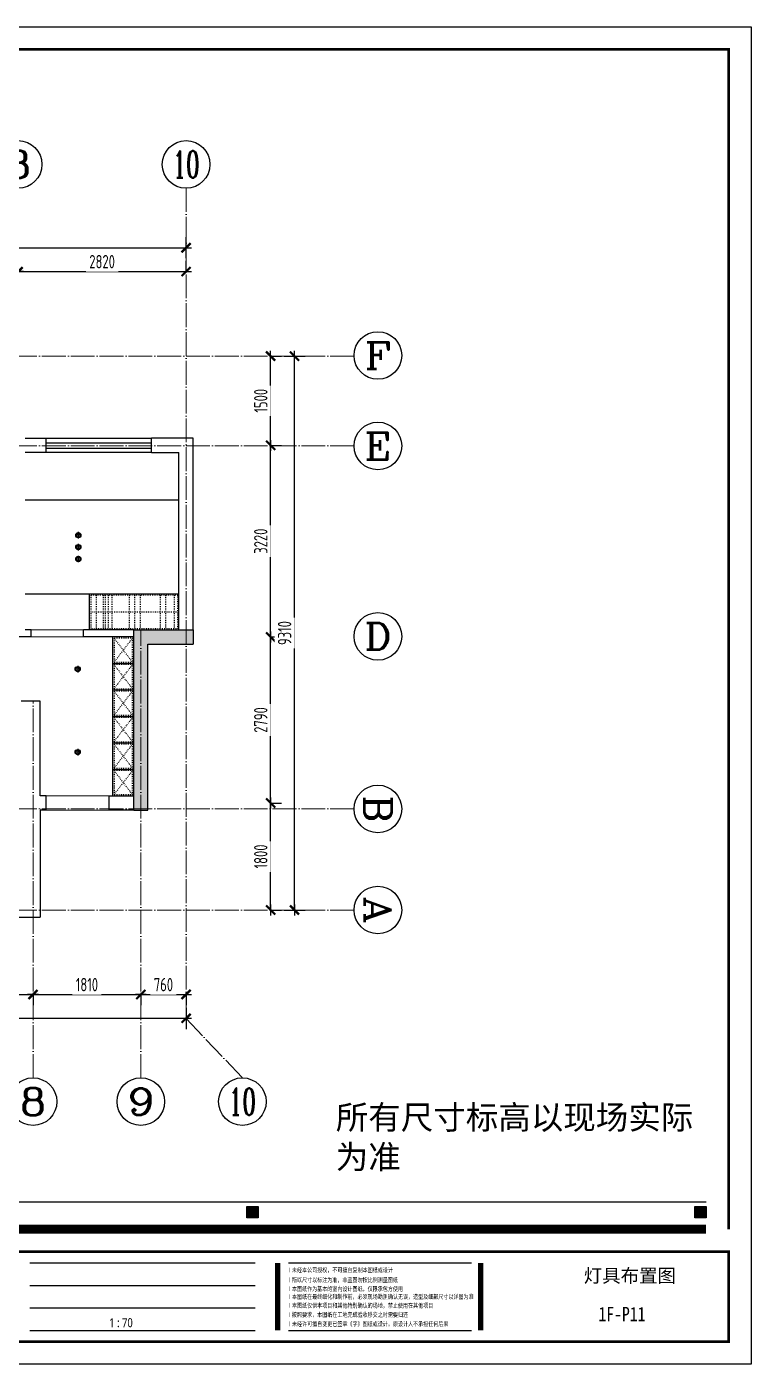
# Model space of a CAD drawing. Header units: inches. Extents: x 72 to 31856, y -22884 to -408.
# Drawn here: x 19692 to 31856, y -22884 to -408 of the extents above; entities that cross this region are included whole.
import ezdxf
from ezdxf.enums import TextEntityAlignment as Align

# ---------------------------------------------------------------- set-up
doc = ezdxf.new("R2010")
doc.units = ezdxf.units.IN
doc.header["$MEASUREMENT"] = 0
doc.linetypes.add('ACAD_ISO03W100', pattern=[30, 12, -18])
doc.linetypes.add('DOTE', pattern=[2.42, 2, -0.2, 0.02, -0.2])
for name, color, linetype in [('15开关布置图-YJ', 2, 'Continuous'), ('AXIS', 1, 'Continuous'), ('AXIS_TEXT', 7, 'Continuous'), ('A图框', 7, 'Continuous'), ('D-ARCHI', 250, 'Continuous'), ('EVH 立面填充', 8, 'Continuous'), ('IBS-003-建筑窗框', 3, 'Continuous'), ('IBS-182-原建筑非承重墙', 150, 'Continuous'), ('IBS-200-原建筑承重墙柱', 200, 'Continuous'), ('IBS-63-原建筑窗', 63, 'Continuous'), ('IDS-040-固定高家具', 40, 'Continuous'), ('IRC-2-天花灯具', 2, 'Continuous'), ('IRC-30-天花轮廓线', 30, 'Continuous'), ('外标注', 50, 'Continuous')]:
    doc.layers.add(name, color=color, linetype=linetype)
doc.layers.add('门', color=65, linetype='Continuous', lineweight=13)
doc.styles.add('04.YBC-外标注3.0', font='', dxfattribs={"width": 0.8, "height": 3})
doc.styles.add('05.YBC-内标注2.5', font='', dxfattribs={"width": 0.8, "height": 2.5})
doc.styles.add('_TCH_AXIS', font='COMPLEX', dxfattribs={"bigfont": 'GBCBIG'})
doc.styles.add('COMPLEX', font='COMPLEX')
doc.styles.add('HBA-DIMT', font='ARCHS.SHX', dxfattribs={"width": 0.8})
doc.styles.get("Standard").update_dxf_attribs({"font": ''})
doc.styles.add('宋体', font='', dxfattribs={"width": 0.8})
doc.styles.get('04.YBC-外标注3.0').set_extended_font_data('SimSun')
doc.styles.get('05.YBC-内标注2.5').set_extended_font_data('SimSun')
doc.styles.get('Standard').set_extended_font_data('Arial')
doc.styles.get('宋体').set_extended_font_data('SimSun')
doc.dimstyles.new('HBA_40', dxfattribs={"dimscale": 50, "dimtxt": 2.5, "dimasz": 0.1, "dimexe": 2, "dimexo": 2.5, "dimgap": 0.6, "dimtad": 1, "dimdec": 0, "dimrnd": 5, "dimzin": 0, "dimtxsty": 'HBA-DIMT', "dimblk": 'HBA_DIMENSION_TICK', "dimblk1": 'HBA_DIMENSION_TICK', "dimblk2": 'HBA_DIMENSION_TICK', "dimcen": 0.125, "dimclrd": 44, "dimclre": 44, "dimclrt": 2, "dimadec": 0, "dimazin": 0, "dimtfac": 1, "dimtdec": 0, "dimtix": 1, "dimtmove": 1, "dimatfit": 3, "dimldrblk": 'HBA_Leader_Dot', "dimfxl": 0, "dimtvp": 1, "dimtfill": 1, "dimtolj": 1, "dimtzin": 0, "dimarcsym": 0})

# ---------------------------------------------------------------- blocks, each defined once
blk = doc.blocks.new('HBA_DIMENSION_TICK')
at = {"color": 0, "linetype": 'ByBlock'}
for p, q in [((-10, 0), (0, 0)), ((0, 0), (10, 0))]:
    blk.add_line(p, q, dxfattribs=at)
at = {"color": 50, "linetype": 'ByBlock'}
blk.add_solid([(-10, -7), (-7, -10), (7, 10), (10, 7)], dxfattribs=at)
blk = doc.blocks.new('*D562')
at = {"layer": 'Defpoints', "color": 0, "transparency": 16777216}
for p in [(17757, -16416), (19797, -16416), (19797, -16671)]:
    blk.add_point(p, dxfattribs=at)
at = {"layer": '外标注', "color": 44, "lineweight": -2, "transparency": 16777216}
for p, q in [((17757, -16641), (17757, -16851)), ((17766, -16671), (19788, -16671)), ((19797, -16641), (19797, -16851))]:
    blk.add_line(p, q, dxfattribs=at)
at = {"layer": '外标注', "color": 44, "lineweight": -2, "transparency": 16777216, "xscale": 9, "yscale": 9, "zscale": 9, "rotation": 180}
blk.add_blockref('HBA_DIMENSION_TICK', (17757, -16671), dxfattribs=at)
at = {"layer": '外标注', "color": 44, "lineweight": -2, "transparency": 16777216, "xscale": 9, "yscale": 9, "zscale": 9}
blk.add_blockref('HBA_DIMENSION_TICK', (19797, -16671), dxfattribs=at)
at = {"layer": '外标注', "color": 2, "transparency": 16777216, "insert": (18777, -16505), "char_height": 225, "attachment_point": 5, "style": 'HBA-DIMT', "bg_fill": 3, "box_fill_scale": 1.25, "bg_fill_color": 256, "bg_fill_true_color": 13158600, "bg_fill_transparency": 0}
blk.add_mtext('\\A1;2040', dxfattribs=at)
blk = doc.blocks.new('HBA_Leader_Dot')
at = {"color": 0, "linetype": 'ByBlock'}
blk.add_line((-5, 0), (-10, 0), dxfattribs=at)
at = {"color": 0, "linetype": 'ByBlock', "const_width": 5}
blk.add_lwpolyline([(-2.5, 0, 1), (2.5, 0, 1)], format="xyb", close=True, dxfattribs=at)
blk = doc.blocks.new('*D563')
at = {"layer": 'Defpoints', "color": 0, "transparency": 16777216}
for p in [(19797, -16416), (21607, -16416), (21607, -16671)]:
    blk.add_point(p, dxfattribs=at)
at = {"layer": '外标注', "color": 44, "lineweight": -2, "transparency": 16777216}
for p, q in [((19797, -16641), (19797, -16851)), ((19806, -16671), (21598, -16671)), ((21607, -16641), (21607, -16851))]:
    blk.add_line(p, q, dxfattribs=at)
at = {"layer": '外标注', "color": 44, "lineweight": -2, "transparency": 16777216, "xscale": 9, "yscale": 9, "zscale": 9, "rotation": 180}
blk.add_blockref('HBA_DIMENSION_TICK', (19797, -16671), dxfattribs=at)
at = {"layer": '外标注', "color": 44, "lineweight": -2, "transparency": 16777216, "xscale": 9, "yscale": 9, "zscale": 9}
blk.add_blockref('HBA_DIMENSION_TICK', (21607, -16671), dxfattribs=at)
at = {"layer": '外标注', "color": 2, "transparency": 16777216, "insert": (20702, -16505), "char_height": 225, "attachment_point": 5, "style": 'HBA-DIMT', "bg_fill": 3, "box_fill_scale": 1.25, "bg_fill_color": 256, "bg_fill_true_color": 13158600, "bg_fill_transparency": 0}
blk.add_mtext('\\A1;1810', dxfattribs=at)
blk = doc.blocks.new('*D564')
at = {"layer": 'Defpoints', "color": 0, "transparency": 16777216}
for p in [(21607, -16416), (22367, -16416), (22367, -16671)]:
    blk.add_point(p, dxfattribs=at)
at = {"layer": '外标注', "color": 44, "lineweight": -2, "transparency": 16777216}
for p, q in [((21607, -16641), (21607, -16851)), ((21616, -16671), (22358, -16671)), ((22367, -16641), (22367, -16851))]:
    blk.add_line(p, q, dxfattribs=at)
at = {"layer": '外标注', "color": 44, "lineweight": -2, "transparency": 16777216, "xscale": 9, "yscale": 9, "zscale": 9, "rotation": 180}
blk.add_blockref('HBA_DIMENSION_TICK', (21607, -16671), dxfattribs=at)
at = {"layer": '外标注', "color": 44, "lineweight": -2, "transparency": 16777216, "xscale": 9, "yscale": 9, "zscale": 9}
blk.add_blockref('HBA_DIMENSION_TICK', (22367, -16671), dxfattribs=at)
at = {"layer": '外标注', "color": 2, "transparency": 16777216, "insert": (21987, -16505), "char_height": 225, "attachment_point": 5, "style": 'HBA-DIMT', "bg_fill": 3, "box_fill_scale": 1.25, "bg_fill_color": 256, "bg_fill_true_color": 13158600, "bg_fill_transparency": 0}
blk.add_mtext('\\A1;760', dxfattribs=at)
blk = doc.blocks.new('*D565')
at = {"layer": 'Defpoints', "color": 0, "transparency": 16777216}
for p in [(7667, -16671), (22367, -16671), (22367, -17071)]:
    blk.add_point(p, dxfattribs=at)
at = {"layer": '外标注', "color": 44, "lineweight": -2, "transparency": 16777216}
for p, q in [((7667, -16896), (7667, -17251)), ((7676, -17071), (22358, -17071)), ((22367, -16896), (22367, -17251))]:
    blk.add_line(p, q, dxfattribs=at)
at = {"layer": '外标注', "color": 44, "lineweight": -2, "transparency": 16777216, "xscale": 9, "yscale": 9, "zscale": 9, "rotation": 180}
blk.add_blockref('HBA_DIMENSION_TICK', (7667, -17071), dxfattribs=at)
at = {"layer": '外标注', "color": 44, "lineweight": -2, "transparency": 16777216, "xscale": 9, "yscale": 9, "zscale": 9}
blk.add_blockref('HBA_DIMENSION_TICK', (22367, -17071), dxfattribs=at)
at = {"layer": '外标注', "color": 2, "transparency": 16777216, "insert": (15017, -16905), "char_height": 225, "attachment_point": 5, "style": 'HBA-DIMT', "bg_fill": 3, "box_fill_scale": 1.25, "bg_fill_color": 256, "bg_fill_true_color": 13158600, "bg_fill_transparency": 0}
blk.add_mtext('\\A1;14700', dxfattribs=at)
blk = doc.blocks.new('*D566')
at = {"layer": 'Defpoints', "color": 0, "transparency": 16777216}
for p in [(23546, -13453), (23787, -13453), (23546, -15251)]:
    blk.add_point(p, dxfattribs=at)
at = {"layer": '外标注', "color": 44, "lineweight": -2, "transparency": 16777216}
for p, q in [((23771, -13453), (23967, -13453)), ((23787, -15242), (23787, -13462)), ((23771, -15251), (23967, -15251))]:
    blk.add_line(p, q, dxfattribs=at)
at = {"layer": '外标注', "color": 44, "lineweight": -2, "transparency": 16777216, "xscale": 9, "yscale": 9, "zscale": 9}
for p, rotation in [((23787, -13453), 90), ((23787, -15251), 270)]:
    blk.add_blockref('HBA_DIMENSION_TICK', p, dxfattribs=dict(at, rotation=rotation))
at = {"layer": '外标注', "color": 2, "transparency": 16777216, "insert": (23621, -14352), "char_height": 225, "attachment_point": 5, "rotation": 90, "style": 'HBA-DIMT', "bg_fill": 3, "box_fill_scale": 1.25, "bg_fill_color": 256, "bg_fill_true_color": 13158600, "bg_fill_transparency": 0}
blk.add_mtext('\\A1;1800', dxfattribs=at)
blk = doc.blocks.new('*D567')
at = {"layer": 'Defpoints', "color": 0, "transparency": 16777216}
for p in [(23546, -10663), (23787, -10663), (23546, -13453)]:
    blk.add_point(p, dxfattribs=at)
at = {"layer": '外标注', "color": 44, "lineweight": -2, "transparency": 16777216}
for p, q in [((23771, -10663), (23967, -10663)), ((23787, -13444), (23787, -10672)), ((23771, -13453), (23967, -13453))]:
    blk.add_line(p, q, dxfattribs=at)
at = {"layer": '外标注', "color": 44, "lineweight": -2, "transparency": 16777216, "xscale": 9, "yscale": 9, "zscale": 9}
for p, rotation in [((23787, -10663), 90), ((23787, -13453), 270)]:
    blk.add_blockref('HBA_DIMENSION_TICK', p, dxfattribs=dict(at, rotation=rotation))
at = {"layer": '外标注', "color": 2, "transparency": 16777216, "insert": (23621, -12058), "char_height": 225, "attachment_point": 5, "rotation": 90, "style": 'HBA-DIMT', "bg_fill": 3, "box_fill_scale": 1.25, "bg_fill_color": 256, "bg_fill_true_color": 13158600, "bg_fill_transparency": 0}
blk.add_mtext('\\A1;2790', dxfattribs=at)
blk = doc.blocks.new('*D568')
at = {"layer": 'Defpoints', "color": 0, "transparency": 16777216}
for p in [(23546, -7443), (23787, -7443), (23546, -10663)]:
    blk.add_point(p, dxfattribs=at)
at = {"layer": '外标注', "color": 44, "lineweight": -2, "transparency": 16777216}
for p, q in [((23771, -7443), (23967, -7443)), ((23787, -10654), (23787, -7452)), ((23771, -10663), (23967, -10663))]:
    blk.add_line(p, q, dxfattribs=at)
at = {"layer": '外标注', "color": 44, "lineweight": -2, "transparency": 16777216, "xscale": 9, "yscale": 9, "zscale": 9}
for p, rotation in [((23787, -7443), 90), ((23787, -10663), 270)]:
    blk.add_blockref('HBA_DIMENSION_TICK', p, dxfattribs=dict(at, rotation=rotation))
at = {"layer": '外标注', "color": 2, "transparency": 16777216, "insert": (23621, -9053), "char_height": 225, "attachment_point": 5, "rotation": 90, "style": 'HBA-DIMT', "bg_fill": 3, "box_fill_scale": 1.25, "bg_fill_color": 256, "bg_fill_true_color": 13158600, "bg_fill_transparency": 0}
blk.add_mtext('\\A1;3220', dxfattribs=at)
blk = doc.blocks.new('*D569')
at = {"layer": 'Defpoints', "color": 0, "transparency": 16777216}
for p in [(23546, -5943), (23787, -5943), (23546, -7443)]:
    blk.add_point(p, dxfattribs=at)
at = {"layer": '外标注', "color": 44, "lineweight": -2, "transparency": 16777216}
for p, q in [((23771, -5943), (23967, -5943)), ((23787, -7434), (23787, -5952)), ((23771, -7443), (23967, -7443))]:
    blk.add_line(p, q, dxfattribs=at)
at = {"layer": '外标注', "color": 44, "lineweight": -2, "transparency": 16777216, "xscale": 9, "yscale": 9, "zscale": 9}
for p, rotation in [((23787, -5943), 90), ((23787, -7443), 270)]:
    blk.add_blockref('HBA_DIMENSION_TICK', p, dxfattribs=dict(at, rotation=rotation))
at = {"layer": '外标注', "color": 2, "transparency": 16777216, "insert": (23621, -6693), "char_height": 225, "attachment_point": 5, "rotation": 90, "style": 'HBA-DIMT', "bg_fill": 3, "box_fill_scale": 1.25, "bg_fill_color": 256, "bg_fill_true_color": 13158600, "bg_fill_transparency": 0}
blk.add_mtext('\\A1;1500', dxfattribs=at)
blk = doc.blocks.new('*D570')
at = {"layer": 'Defpoints', "color": 0, "transparency": 16777216}
for p in [(23787, -5943), (24187, -5943), (23787, -15251)]:
    blk.add_point(p, dxfattribs=at)
at = {"layer": '外标注', "color": 44, "lineweight": -2, "transparency": 16777216}
for p, q in [((24012, -5943), (24367, -5943)), ((24187, -15242), (24187, -5952)), ((24012, -15251), (24367, -15251))]:
    blk.add_line(p, q, dxfattribs=at)
at = {"layer": '外标注', "color": 44, "lineweight": -2, "transparency": 16777216, "xscale": 9, "yscale": 9, "zscale": 9}
for p, rotation in [((24187, -5943), 90), ((24187, -15251), 270)]:
    blk.add_blockref('HBA_DIMENSION_TICK', p, dxfattribs=dict(at, rotation=rotation))
at = {"layer": '外标注', "color": 2, "transparency": 16777216, "insert": (24021, -10597), "char_height": 225, "attachment_point": 5, "rotation": 90, "style": 'HBA-DIMT', "bg_fill": 3, "box_fill_scale": 1.25, "bg_fill_color": 256, "bg_fill_true_color": 13158600, "bg_fill_transparency": 0}
blk.add_mtext('\\A1;9310', dxfattribs=at)
blk = doc.blocks.new('*D574')
at = {"layer": 'Defpoints', "color": 0, "transparency": 16777216}
for p in [(22367, -4523), (19547, -4747), (22367, -4747)]:
    blk.add_point(p, dxfattribs=at)
at = {"layer": '外标注', "color": 44, "lineweight": -2, "transparency": 16777216}
for p, q in [((19547, -4523), (19547, -4343)), ((22367, -4523), (22367, -4343)), ((19556, -4523), (22358, -4523))]:
    blk.add_line(p, q, dxfattribs=at)
at = {"layer": '外标注', "color": 44, "lineweight": -2, "transparency": 16777216, "xscale": 9, "yscale": 9, "zscale": 9, "rotation": 180}
blk.add_blockref('HBA_DIMENSION_TICK', (19547, -4523), dxfattribs=at)
at = {"layer": '外标注', "color": 44, "lineweight": -2, "transparency": 16777216, "xscale": 9, "yscale": 9, "zscale": 9}
blk.add_blockref('HBA_DIMENSION_TICK', (22367, -4523), dxfattribs=at)
at = {"layer": '外标注', "color": 2, "transparency": 16777216, "insert": (20957, -4356), "char_height": 225, "attachment_point": 5, "style": 'HBA-DIMT', "bg_fill": 3, "box_fill_scale": 1.25, "bg_fill_color": 256, "bg_fill_true_color": 13158600, "bg_fill_transparency": 0}
blk.add_mtext('\\A1;2820', dxfattribs=at)
blk = doc.blocks.new('*D575')
at = {"layer": 'Defpoints', "color": 0, "transparency": 16777216}
for p in [(22367, -4123), (7667, -4523), (22367, -4523)]:
    blk.add_point(p, dxfattribs=at)
at = {"layer": '外标注', "color": 44, "lineweight": -2, "transparency": 16777216}
for p, q in [((7667, -4298), (7667, -3943)), ((22367, -4298), (22367, -3943)), ((7676, -4123), (22358, -4123))]:
    blk.add_line(p, q, dxfattribs=at)
at = {"layer": '外标注', "color": 44, "lineweight": -2, "transparency": 16777216, "xscale": 9, "yscale": 9, "zscale": 9, "rotation": 180}
blk.add_blockref('HBA_DIMENSION_TICK', (7667, -4123), dxfattribs=at)
at = {"layer": '外标注', "color": 44, "lineweight": -2, "transparency": 16777216, "xscale": 9, "yscale": 9, "zscale": 9}
blk.add_blockref('HBA_DIMENSION_TICK', (22367, -4123), dxfattribs=at)
at = {"layer": '外标注', "color": 2, "transparency": 16777216, "insert": (15017, -3956), "char_height": 225, "attachment_point": 5, "style": 'HBA-DIMT', "bg_fill": 3, "box_fill_scale": 1.25, "bg_fill_color": 256, "bg_fill_true_color": 13158600, "bg_fill_transparency": 0}
blk.add_mtext('\\A1;14700', dxfattribs=at)
blk = doc.blocks.new('_AXISO')
blk.add_circle((0, 0), 0.5)
at = {"layer": 'AXIS_TEXT', "style": 'COMPLEX', "width": 1.041667}
blk.add_attdef('A', text='', height=0.56, dxfattribs=at).set_placement((-0.25, -0.28), (0.25, -0.28), align=Align.FIT)
blk = doc.blocks.new('gegeg')
at = {"layer": 'A图框'}
h = blk.add_hatch(color=256, dxfattribs=at)
h.dxf.hatch_style = 1
h.paths.add_polyline_path([(154931, -57558), (154756, -57558), (154756, -57733), (154931, -57733)])
h = blk.add_hatch(color=256, dxfattribs=at)
h.dxf.hatch_style = 1
h.paths.add_polyline_path([(161887, -57558), (161712, -57558), (161712, -57733), (161887, -57733)])
for p, q in [((133887, -57482), (161887, -57482)), ((151384, -58433), (154884, -58433)), ((155398, -58433), (158242, -58433)), ((151384, -58783), (154884, -58783)), ((151384, -59133), (154884, -59133)), ((151384, -59483), (154884, -59483)), ((155398, -59483), (158242, -59483))]:
    blk.add_line(p, q, dxfattribs=at)
for points in [[(162587, -39218), (162587, -60008), (133187, -60008), (133187, -39218)], [(154756, -57558), (154931, -57558), (154931, -57733), (154756, -57733)], [(161712, -57558), (161887, -57558), (161887, -57733), (161712, -57733)]]:
    blk.add_lwpolyline(points, close=True, dxfattribs=at)
for points, const_width in [([(133537, -40125), (133537, -39568), (162237, -39568), (162237, -57908)], 42), ([(161887, -57908), (133887, -57908)], 140), ([(155234, -58433), (155234, -59483)], 84), ([(158387, -58433), (158387, -59483)], 84)]:
    blk.add_lwpolyline(points, dxfattribs=dict(at, const_width=const_width))
at = {"layer": 'A图框', "const_width": 42}
blk.add_lwpolyline([(133537, -58258), (162237, -58258), (162237, -59658), (133537, -59658)], close=True, dxfattribs=at)
at = {"layer": '', "insert": (152579, -59363), "char_height": 175, "width": 3199.54, "attachment_point": 4, "style": '05.YBC-内标注2.5'}
blk.add_mtext('{\\fMicrosoft YaHei|b0|i0|c134|p34;\\H0.8x; 1 : 70}', dxfattribs=at)
at = {"layer": 'A图框', "char_height": 70, "attachment_point": 1, "style": '04.YBC-外标注3.0'}
for s, width, insert in [('{\\fArial Unicode MS|b0|i0|c134|p0;l 未经本公司授权，不可擅自复制本图纸或设计}', 1842.18, (155405, -58508)), ('{\\fArial Unicode MS|b0|i0|c134|p0;l 所以尺寸以标注为准，非蓝图勿按比例测量图纸}', 1906.2, (155405, -58662)), ('{\\fArial Unicode MS|b0|i0|c134|p0;l 本图纸作为基本的室内设计图纸，仅限承包方使用}', 2550.12, (155405, -58801)), ('{\\fArial Unicode MS|b0|i0|c134|p0;l 本图纸在最终细化和制作前，必须现场勘测确认无误，造型及细部尺寸以详图为准}', 3701.19, (155405, -58923)), ('{\\fArial Unicode MS|b0|i0|c134|p0;l 本图纸仅供本项目和其他特别确认的场地，禁止使用在其他项目}', 3008.74, (155405, -59060)), ('{\\fArial Unicode MS|b0|i0|c134|p0;l 按照要求，本图纸在工地完成验收移交之时需要归还}', 1941.8, (155405, -59203)), ('{\\fArial Unicode MS|b0|i0|c134|p0;l 未经许可擅自变更已签章《字》图纸或设计，原设计人不承担任何后果}', 3026.66, (155405, -59346))]:
    blk.add_mtext_dynamic_manual_height_columns(s, width=width, gutter_width=1, heights=[0], dxfattribs=dict(at, insert=insert))
blk = doc.blocks.new('A$C2C253EB8')
at = {"layer": 'IRC-2-天花灯具', "color": 250}
for p, q in [((0, 55), (110, 55)), ((55, 0), (55, 110))]:
    blk.add_line(p, q, dxfattribs=at)
at = {"layer": 'IRC-2-天花灯具', "color": 2}
blk.add_ellipse((55, 55), major_axis=(44, 0), ratio=1, start_param=1.571461413961594, end_param=7.85464672114118, dxfattribs=at)
at = {"layer": 'IRC-2-天花灯具', "color": 251}
blk.add_ellipse((55, 55), major_axis=(33, 0), ratio=1, start_param=1.570667, end_param=7.853852, dxfattribs=at)

msp = doc.modelspace()

# ---------------------------------------------------------------- hatches: boundary and pattern name
at = {"layer": 'EVH 立面填充'}
h = msp.add_hatch(color=256, dxfattribs=at)
h.dxf.hatch_style = 1
h.paths.add_polyline_path([(21727.3, -10782.8), (22487.3, -10782.8), (22487.3, -10542.8), (21487.3, -10542.8), (21487.3, -13572.8), (21727.3, -13572.8)])

# ---------------------------------------------------------------- linework, layer by layer
for p in [(21137.3, -11107.8), (21137.3, -11552.8), (21137.3, -11997.8), (21137.3, -12442.8), (21137.3, -12887.8)]:
    msp.add_point(p)
at = {"layer": 'IBS-003-建筑窗框', "color": 251, "ltscale": 10}
for p, q in [((20017.3, -7322.8), (21787.3, -7322.8)), ((21787.3, -7562.8), (20017.3, -7562.8))]:
    msp.add_line(p, q, dxfattribs=at)
at = {"layer": 'IBS-182-原建筑非承重墙'}
for p, q in [((19667.3, -7322.8), (20017.3, -7322.8)), ((20017.3, -7562.8), (20017.3, -7322.8)), ((22487.3, -7322.8), (21787.3, -7322.8)), ((21787.3, -7562.8), (21787.3, -7322.8)), ((22487.3, -10542.8), (22487.3, -7322.8)), ((20017.3, -7562.8), (19667.3, -7562.8)), ((21787.3, -7562.8), (22247.3, -7562.8)), ((22247.3, -10542.8), (22247.3, -7562.8)), ((19767.3, -10542.8), (19667.3, -10542.8)), ((19767.3, -10662.8), (19767.3, -10542.8)), ((20647.3, -10662.8), (20647.3, -10542.8)), ((21487.3, -10542.8), (20647.3, -10542.8)), ((19767.3, -10662.8), (19447.3, -10662.8)), ((21487.3, -10662.8), (20647.3, -10662.8)), ((19917, -11742.8), (19597, -11742.8)), ((19917, -13332.8), (19917, -11742.8)), ((20017, -13332.8), (19917, -13332.8)), ((20017, -13572.8), (20017, -13332.8)), ((21077.3, -13572.8), (21077.3, -13332.8)), ((21077.3, -13332.8), (21487.3, -13332.8)), ((20017, -13572.8), (19917, -13572.8)), ((19917, -13572.8), (19917, -15371.1)), ((21487.3, -13572.8), (21077.3, -13572.8)), ((17877, -15371.1), (19917, -15371.1))]:
    msp.add_line(p, q, dxfattribs=at)
at = {"layer": 'IBS-200-原建筑承重墙柱', "ltscale": 0.02}
for p, q in [((21487.3, -13572.8), (21487.3, -10542.8)), ((21487.3, -10542.8), (22487.3, -10542.8)), ((22487.3, -10542.8), (22487.3, -10782.8)), ((21727.3, -13572.8), (21727.3, -10782.8)), ((21727.3, -10782.8), (22487.3, -10782.8)), ((21487.3, -13572.8), (21727.3, -13572.8))]:
    msp.add_line(p, q, dxfattribs=at)
at = {"layer": 'IBS-63-原建筑窗'}
for p, q in [((20017.3, -7402.8), (21787.3, -7402.8)), ((20017.3, -7490.4), (21787.3, -7490.4))]:
    msp.add_line(p, q, dxfattribs=at)
at = {"layer": 'IDS-040-固定高家具'}
for p, q in [((22247.3, -9942.8), (20747.3, -9942.8)), ((20747.3, -10542.8), (20747.3, -9942.8)), ((21137.3, -13332.8), (21137.3, -10662.8)), ((21137.3, -11107.8), (21487.3, -11107.8)), ((21137.3, -11552.8), (21487.3, -11552.8)), ((21137.3, -11997.8), (21487.3, -11997.8)), ((21137.3, -12442.8), (21487.3, -12442.8)), ((21137.3, -12887.8), (21487.3, -12887.8))]:
    msp.add_line(p, q, dxfattribs=at)
at = {"layer": 'IDS-040-固定高家具', "linetype": 'ACAD_ISO03W100'}
for p, q in [((20856.5, -9962.8), (20856.5, -10522.8)), ((20973.1, -9962.8), (20973.1, -10522.8)), ((21006.8, -9962.8), (21006.8, -10522.8)), ((21061.3, -9962.8), (21061.3, -10522.8)), ((21118.3, -9962.8), (21118.3, -10522.8)), ((21413.8, -9962.8), (21413.8, -10522.8)), ((21501.9, -9962.8), (21501.9, -10522.8)), ((21597.8, -9962.8), (21597.8, -10522.8)), ((21932.2, -9962.8), (21932.2, -10522.8)), ((22020.3, -9962.8), (22020.3, -10522.8)), ((22168, -9962.8), (22168, -10522.8)), ((20767.3, -10242.8), (22227.3, -10242.8)), ((21157.3, -11087.8), (21467.3, -10682.8)), ((21157.3, -10682.8), (21467.3, -11087.8)), ((21157.3, -11532.8), (21467.3, -11127.8)), ((21157.3, -11127.8), (21467.3, -11532.8)), ((21157.3, -11977.8), (21467.3, -11572.8)), ((21157.3, -11572.8), (21467.3, -11977.8)), ((21157.3, -12422.8), (21467.3, -12017.8)), ((21157.3, -12017.8), (21467.3, -12422.8)), ((21157.3, -12867.8), (21467.3, -12462.8)), ((21157.3, -12462.8), (21467.3, -12867.8)), ((21157.3, -13312.8), (21467.3, -12907.8)), ((21157.3, -12907.8), (21467.3, -13312.8))]:
    msp.add_line(p, q, dxfattribs=at)
for points in [[(20767.3, -10522.8), (22227.3, -10522.8), (22227.3, -9962.8), (20767.3, -9962.8)], [(21157.3, -11087.8), (21467.3, -11087.8), (21467.3, -10682.8), (21157.3, -10682.8)], [(21157.3, -11532.8), (21467.3, -11532.8), (21467.3, -11127.8), (21157.3, -11127.8)], [(21157.3, -11977.8), (21467.3, -11977.8), (21467.3, -11572.8), (21157.3, -11572.8)], [(21157.3, -12422.8), (21467.3, -12422.8), (21467.3, -12017.8), (21157.3, -12017.8)], [(21157.3, -12867.8), (21467.3, -12867.8), (21467.3, -12462.8), (21157.3, -12462.8)], [(21157.3, -13312.8), (21467.3, -13312.8), (21467.3, -12907.8), (21157.3, -12907.8)]]:
    msp.add_lwpolyline(points, close=True, dxfattribs=at)
at = {"layer": 'IRC-30-天花轮廓线'}
for p, q in [((22247.3, -8362.8), (19667.3, -8362.8)), ((22247.3, -9942.8), (19667.3, -9942.8))]:
    msp.add_line(p, q, dxfattribs=at)
at = {"layer": '门', "color": 8, "lineweight": 5}
for points in [[(19767.3, -10542.8), (20647.3, -10542.8), (20647.3, -10662.8), (19767.3, -10662.8)], [(20017, -13332.8), (21077.3, -13332.8), (21077.3, -13572.8), (20017, -13572.8)]]:
    msp.add_lwpolyline(points, close=True, dxfattribs=at)

# ---------------------------------------------------------------- block references
at = {"layer": 'AXIS'}
ref = msp.add_blockref('_AXISO', (19547.3, -2722.5), dxfattribs=dict(at, xscale=800, yscale=800, zscale=800))
ref.add_attrib('A', '8', dxfattribs={"layer": 'AXIS_TEXT', "height": 452.5, "style": '_TCH_AXIS', "width": 1.5}).set_placement((19321.1, -2948.8), (19773.6, -2948.8), align=Align.FIT)
ref = msp.add_blockref('_AXISO', (22367.3, -2722.5), dxfattribs=dict(at, xscale=800, yscale=800, zscale=800))
ref.add_attrib('A', '10', dxfattribs={"layer": 'AXIS_TEXT', "height": 452.55, "style": '_TCH_AXIS', "width": 0.7}).set_placement((22141.1, -2948.8), (22593.6, -2948.8), align=Align.FIT)
ref = msp.add_blockref('_AXISO', (25587.3, -5932.5), dxfattribs=dict(at, xscale=800, yscale=800, zscale=800))
ref.add_attrib('A', 'F', dxfattribs={"layer": 'AXIS_TEXT', "height": 452.5, "style": '_TCH_AXIS', "width": 1.615385}).set_placement((25361.1, -6158.8), (25813.6, -6158.8), align=Align.FIT)
ref = msp.add_blockref('_AXISO', (25587.3, -7452.8), dxfattribs=dict(at, xscale=800, yscale=800, zscale=800))
ref.add_attrib('A', 'E', dxfattribs={"layer": 'AXIS_TEXT', "height": 452.5, "style": '_TCH_AXIS', "width": 1.615385}).set_placement((25361.1, -7679.1), (25813.6, -7679.1), align=Align.FIT)
ref = msp.add_blockref('_AXISO', (25587.3, -10652.6), dxfattribs=dict(at, xscale=800, yscale=800, zscale=800))
ref.add_attrib('A', 'D', dxfattribs={"layer": 'AXIS_TEXT', "height": 452.5, "style": '_TCH_AXIS', "width": 1.5}).set_placement((25361.1, -10878.8), (25813.6, -10878.8), align=Align.FIT)
ref = msp.add_blockref('_AXISO', (25587.3, -13552.8), dxfattribs=dict(at, xscale=800, yscale=800, zscale=800, rotation=270))
ref.add_attrib('A', 'B', dxfattribs={"layer": 'AXIS_TEXT', "height": 452.5, "rotation": 270, "style": '_TCH_AXIS', "width": 1.5}).set_placement((25361.1, -13326.5), (25361.1, -13779.1), align=Align.FIT)
ref = msp.add_blockref('_AXISO', (25587.3, -15251.1), dxfattribs=dict(at, xscale=800, yscale=800, zscale=800, rotation=270))
ref.add_attrib('A', 'A', dxfattribs={"layer": 'AXIS_TEXT', "height": 452.5, "rotation": 270, "style": '_TCH_AXIS', "width": 1.3125}).set_placement((25361.1, -15024.8), (25361.1, -15477.4), align=Align.FIT)
ref = msp.add_blockref('_AXISO', (19797, -18471.1), dxfattribs=dict(at, xscale=800, yscale=800, zscale=800))
ref.add_attrib('A', '8', dxfattribs={"layer": 'AXIS_TEXT', "height": 452.5, "style": '_TCH_AXIS', "width": 1.5}).set_placement((19570.8, -18697.4), (20023.3, -18697.4), align=Align.FIT)
ref = msp.add_blockref('_AXISO', (21607.3, -18471.1), dxfattribs=dict(at, xscale=800, yscale=800, zscale=800))
ref.add_attrib('A', '9', dxfattribs={"layer": 'AXIS_TEXT', "height": 452.5, "style": '_TCH_AXIS', "width": 1.615385}).set_placement((21381.1, -18697.4), (21833.6, -18697.4), align=Align.FIT)
ref = msp.add_blockref('_AXISO', (23312, -18471.1), dxfattribs=dict(at, xscale=800, yscale=800, zscale=800))
ref.add_attrib('A', '10', dxfattribs={"layer": 'AXIS_TEXT', "height": 452.55, "style": '_TCH_AXIS', "width": 0.7}).set_placement((23085.7, -18697.4), (23538.3, -18697.4), align=Align.FIT)
at = {"layer": 'IRC-2-天花灯具', "rotation": 180}
for p in [(20612.6, -8897.6), (20612.6, -9097.6), (20612.6, -9297.6), (20602.2, -11147.8), (20602.2, -12542.8)]:
    msp.add_blockref('A$C2C253EB8', p, dxfattribs=at)

# ---------------------------------------------------------------- texts
at = {"color": 253, "insert": (29290.1, -21920.3), "char_height": 242.16, "attachment_point": 1, "style": '宋体'}
msp.add_mtext_dynamic_manual_height_columns('1F-P11', width=66.267, gutter_width=16.2, heights=[0], dxfattribs=at)
at = {"layer": '15开关布置图-YJ', "color": 241, "insert": (24880.8, -18534.5), "char_height": 400, "attachment_point": 1}
msp.add_mtext_dynamic_manual_height_columns('{\\fArial Unicode MS|b0|i0|c134|p0;所有尺寸标高以现场实际为准}', width=6146.256, gutter_width=0.5, heights=[0], dxfattribs=at)
at = {"layer": 'A图框', "insert": (29044.1, -21282.4), "char_height": 227.029, "attachment_point": 1}
msp.add_mtext_dynamic_manual_height_columns('{\\fArial Unicode MS|b0|i0|c134|p0;灯具布置图}', width=2770.836, gutter_width=16.2, heights=[0], dxfattribs=at)

# ---------------------------------------------------------------- dimensions: what is measured, and where the dimension line sits
at = {"layer": '外标注'}
for base, p1, p2, picture, middle in [((22367.3, -4522.5), (19547.3, -4747.1), (22367.3, -4747.1), '*D574', (20957.3, -4356)), ((19797, -16671.1), (17757, -16416.1), (19797, -16416.1), '*D562', (18777, -16504.6))]:
    dim = msp.add_linear_dim(base=base, p1=p1, p2=p2, dimstyle='HBA_40', override={"dimscale": 90, "dimfxl": 200, "dimfxlon": 1}, dxfattribs=at)
    dim.commit()
    dim.dimension.update_dxf_attribs({"geometry": picture, "text_midpoint": middle})
dim = msp.add_linear_dim(base=(23787.3, -13452.8), p1=(23545.6, -15251.1), p2=(23545.6, -13452.8), angle=270, dimstyle='HBA_40', override={"dimscale": 90, "dimfxl": 200, "dimfxlon": 1}, dxfattribs=at)
dim.commit()
dim.dimension.update_dxf_attribs({"geometry": '*D566', "text_midpoint": (23620.8, -14352)})

# ---------------------------------------------------------------- next in the draw order: dimensions: what is measured, and where the dimension line sits
for base, p1, p2, picture, middle in [((22367.3, -4122.5), (7667.3, -4522.5), (22367.3, -4522.5), '*D575', (15017.3, -3956)), ((21607.3, -16671.1), (19797, -16416.1), (21607.3, -16416.1), '*D563', (20702.2, -16504.6))]:
    dim = msp.add_linear_dim(base=base, p1=p1, p2=p2, dimstyle='HBA_40', override={"dimscale": 90, "dimfxl": 200, "dimfxlon": 1}, dxfattribs=at)
    dim.commit()
    dim.dimension.update_dxf_attribs({"geometry": picture, "text_midpoint": middle})
dim = msp.add_linear_dim(base=(23787.3, -10662.8), p1=(23545.6, -13452.8), p2=(23545.6, -10662.8), angle=270, dimstyle='HBA_40', override={"dimscale": 90, "dimfxl": 200, "dimfxlon": 1}, dxfattribs=at)
dim.commit()
dim.dimension.update_dxf_attribs({"geometry": '*D567', "text_midpoint": (23620.8, -12057.8)})

# ---------------------------------------------------------------- next in the draw order: dimensions: what is measured, and where the dimension line sits
dim = msp.add_linear_dim(base=(23787.3, -7442.8), p1=(23545.6, -10662.8), p2=(23545.6, -7442.8), angle=270, dimstyle='HBA_40', override={"dimscale": 90, "dimfxl": 200, "dimfxlon": 1}, dxfattribs=at)
dim.commit()
dim.dimension.update_dxf_attribs({"geometry": '*D568', "text_midpoint": (23620.8, -9052.8)})
dim = msp.add_linear_dim(base=(22367.3, -16671.1), p1=(21607.3, -16416.1), p2=(22367.3, -16416.1), dimstyle='HBA_40', override={"dimscale": 90, "dimfxl": 200, "dimfxlon": 1}, dxfattribs=at)
dim.commit()
dim.dimension.update_dxf_attribs({"geometry": '*D564', "text_midpoint": (21987.3, -16504.6)})

# ---------------------------------------------------------------- next in the draw order: dimensions: what is measured, and where the dimension line sits
dim = msp.add_linear_dim(base=(23787.3, -5942.5), p1=(23545.6, -7442.8), p2=(23545.6, -5942.5), angle=270, dimstyle='HBA_40', override={"dimscale": 90, "dimfxl": 200, "dimfxlon": 1}, dxfattribs=at)
dim.commit()
dim.dimension.update_dxf_attribs({"geometry": '*D569', "text_midpoint": (23620.8, -6692.7)})
dim = msp.add_linear_dim(base=(22367.3, -17071.1), p1=(7667.3, -16671.1), p2=(22367.3, -16671.1), dimstyle='HBA_40', override={"dimscale": 90, "dimfxl": 200, "dimfxlon": 1}, dxfattribs=at)
dim.commit()
dim.dimension.update_dxf_attribs({"geometry": '*D565', "text_midpoint": (15017.3, -16904.6)})

# ---------------------------------------------------------------- next in the draw order: linework, layer by layer
at = {"layer": 'D-ARCHI', "color": 251, "linetype": 'DOTE', "lineweight": 5, "ltscale": 200}
for p, q in [((22367.3, -17071.1), (22367.3, -3122.5)), ((21607.3, -18071.1), (21607.3, -10542.8)), ((19797, -18071.1), (19797, -11742.8)), ((22367.3, -17073.6), (23312, -18071.1))]:
    msp.add_line(p, q, dxfattribs=at)

# ---------------------------------------------------------------- next in the draw order: dimensions: what is measured, and where the dimension line sits
at = {"layer": '外标注'}
dim = msp.add_linear_dim(base=(24187.3, -5942.5), p1=(23787.3, -15251.1), p2=(23787.3, -5942.5), angle=90, dimstyle='HBA_40', override={"dimscale": 90, "dimfxl": 200, "dimfxlon": 1}, dxfattribs=at)
dim.commit()
dim.dimension.update_dxf_attribs({"geometry": '*D570', "text_midpoint": (24020.8, -10596.8)})

# ---------------------------------------------------------------- next in the draw order: linework, layer by layer
at = {"layer": 'D-ARCHI', "color": 251, "linetype": 'DOTE', "lineweight": 5, "ltscale": 200}
for p, q in [((25187.3, -5942.5), (4860.1, -5942.5)), ((25187.3, -7452.8), (4847.3, -7452.8)), ((25187.3, -13552.8), (4860.1, -13552.8)), ((25187.3, -15251.1), (4860.1, -15251.1))]:
    msp.add_line(p, q, dxfattribs=at)

# ---------------------------------------------------------------- next in the draw order: block references
at = {"layer": '15开关布置图-YJ', "color": 2, "xscale": 1.081091401797356, "yscale": 1.081091401797356, "zscale": 1.081091401797356}
msp.add_blockref('gegeg', (-143915.6, 41989.4), dxfattribs=at)

doc.saveas('drawing.dxf')
